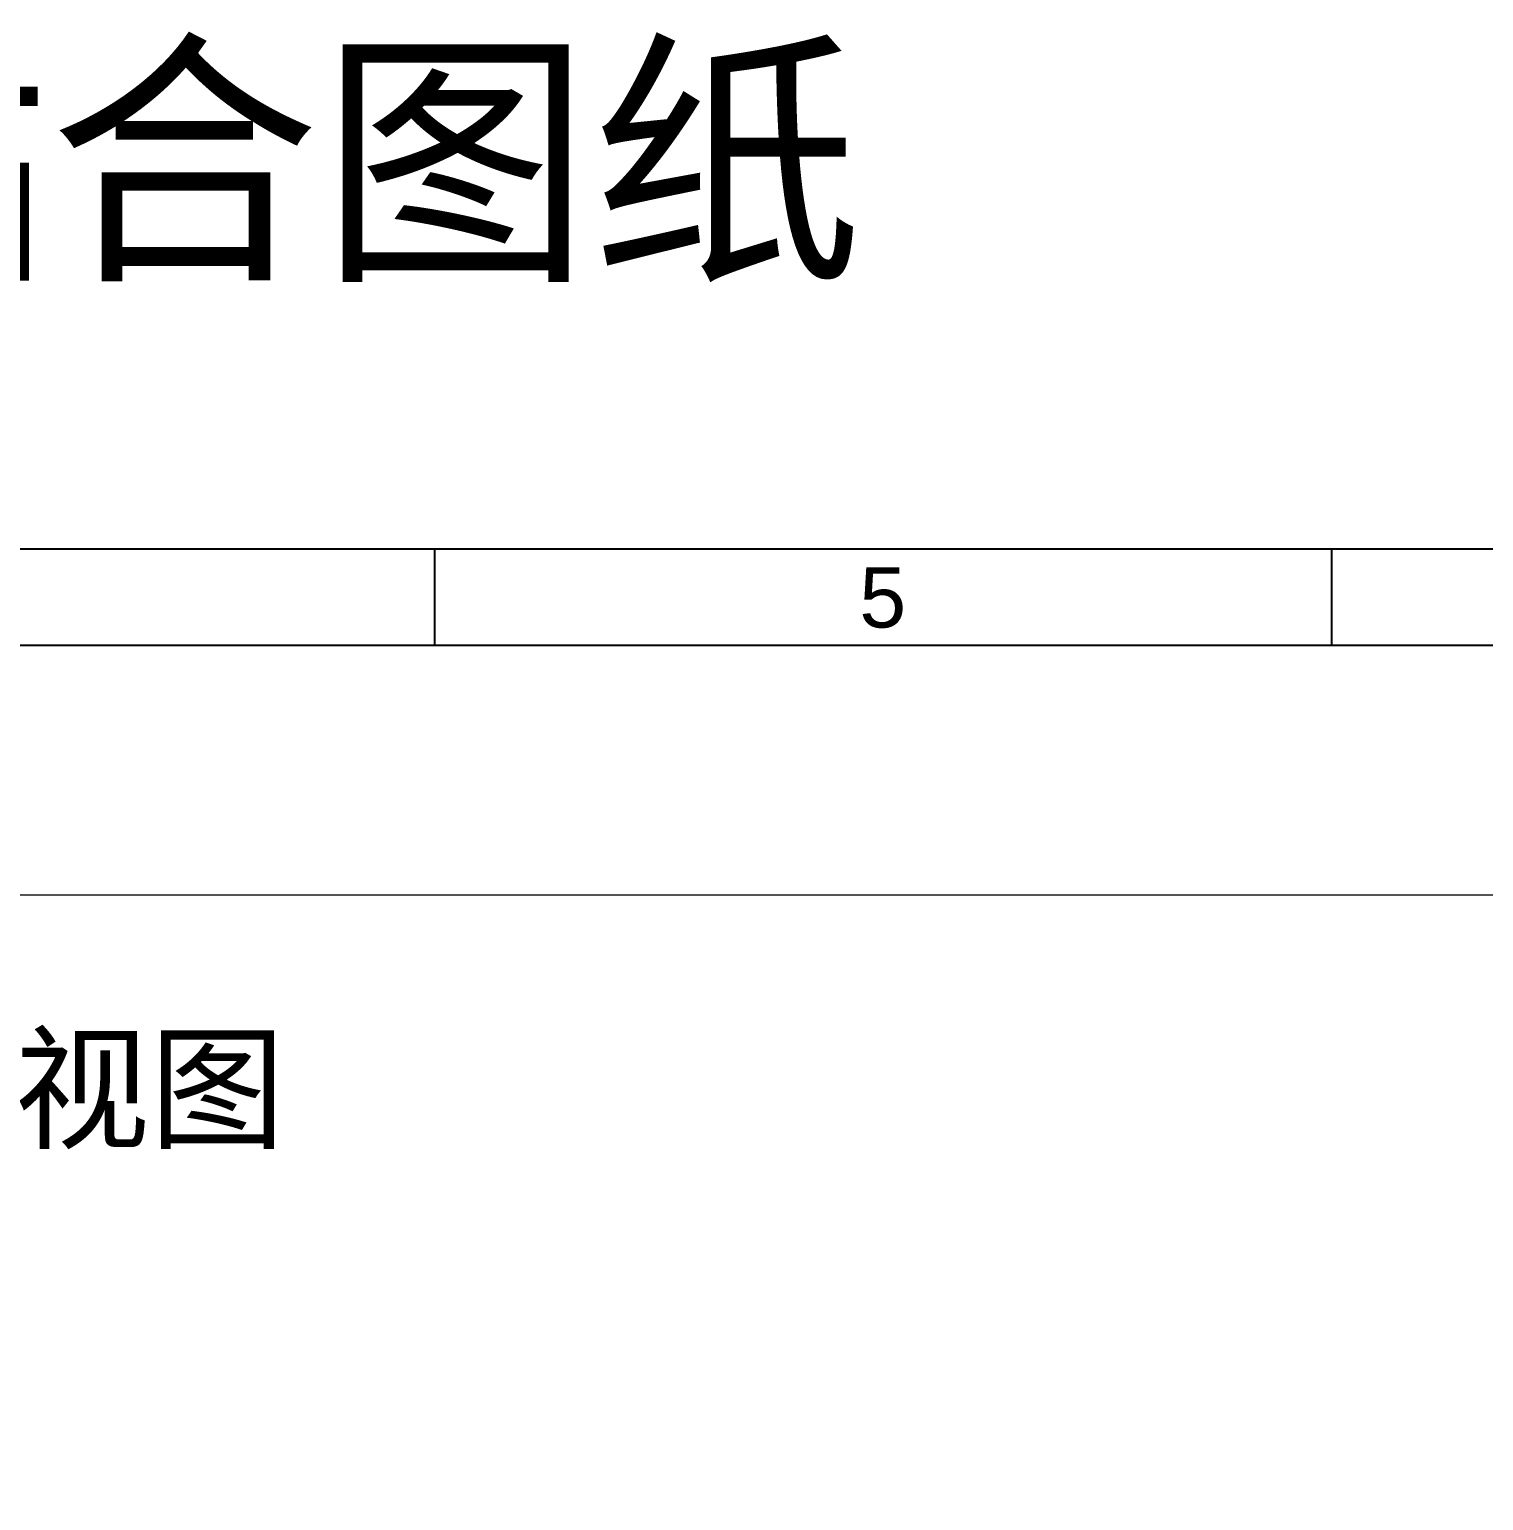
# Model space of a CAD drawing. Header units: millimetres. Extents: x 20905 to 43117, y -15595 to -5301.
# Drawn here: x 22562.9 to 22774.9, y -14891.9 to -14677.3 of the extents above; entities that cross this region are included whole.
import ezdxf

# ---------------------------------------------------------------- set-up
doc = ezdxf.new("R2010")
doc.units = ezdxf.units.MM
doc.header["$LTSCALE"] = 0.2
doc.layers.add('图形外框', color=7, linetype='Continuous')
doc.styles.add('宋体', font='arial.ttf')

msp = doc.modelspace()

# ---------------------------------------------------------------- linework, layer by layer
at = {"layer": '图形外框'}
for points in [[(22085.1307, -14753.119), (22085.1307, -15421.9241), (23059.3911, -15421.9241), (23059.3911, -14753.119)], [(22098.9975, -14767.1991), (22098.9975, -15407.844), (23045.5244, -15407.844), (23045.5244, -14767.1991)]]:
    msp.add_lwpolyline(points, close=True, dxfattribs=at)
for points in [[(22621.9729, -14753.119), (22621.9729, -14767.1991)], [(22752.7168, -14753.119), (22752.7168, -14767.1991)]]:
    msp.add_lwpolyline(points, dxfattribs=at)
at = {"layer": '图形外框', "lineweight": 0}
msp.add_lwpolyline([(22098.9975, -14803.5332), (23045.5244, -14803.5332)], dxfattribs=at)

# ---------------------------------------------------------------- texts
at = {"layer": '图形外框', "style": '宋体'}
msp.add_text('5', height=8.8001, dxfattribs=at).set_placement((22683.8781, -14764.5591))
at = {"layer": '图形外框', "lineweight": 0, "attachment_point": 1, "style": '宋体'}
for s, insert, char_height, width in [('{\\fSimSun|b0|i0|c134|p54;\\H0.7552x;全贴合图纸}', (22486.6184, -14681.9964), 38.389644, 219.873755), ('{\\fSimSun|b0|i0|c134|p54;\\H0.7552x;侧视图}', (22540.8721, -14824.5562), 19.194822, 109.936877)]:
    msp.add_mtext(s, dxfattribs=dict(at, insert=insert, char_height=char_height, width=width))

doc.saveas('drawing.dxf')
